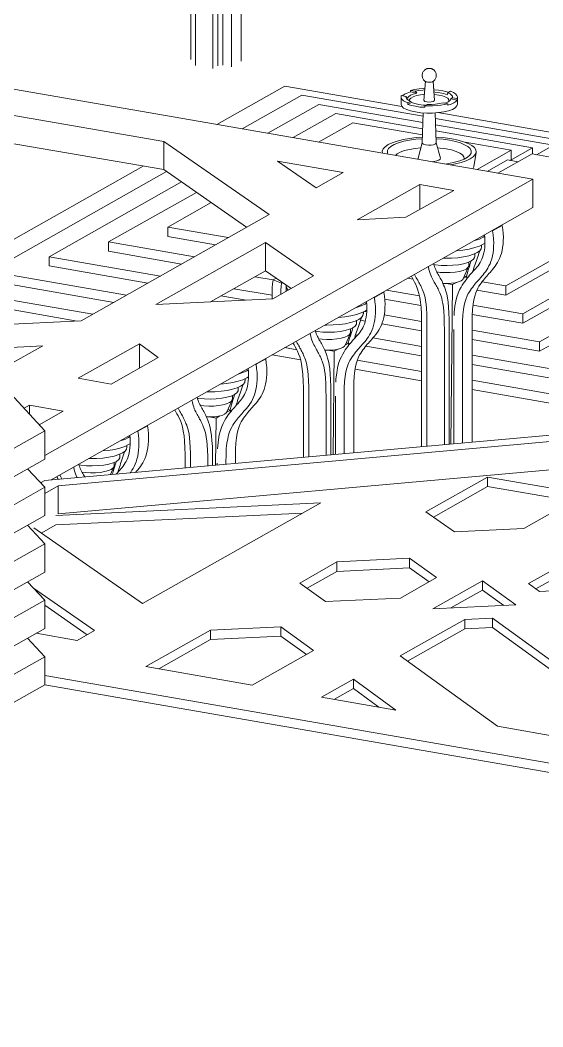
# Model space of a CAD drawing. Header units: millimetres. Extents: x -46414 to 39435, y -16675 to 32999.
# Drawn here: x 3118 to 8391, y -278 to 9880 of the extents above; entities that cross this region are included whole.
import ezdxf

# ---------------------------------------------------------------- set-up
doc = ezdxf.new("R2010")
doc.units = ezdxf.units.MM
for name, color, linetype, lineweight in [('A-FLOR', 192, 'Continuous', 9), ('A-GENM', 13, 'Continuous', 9), ('A-ROOF', 132, 'Continuous', 9), ('A-WALL', 113, 'Continuous', 9)]:
    doc.layers.add(name, color=color, linetype=linetype, lineweight=lineweight)

# ---------------------------------------------------------------- blocks, each defined once
blk = doc.blocks.new('roof 3 - roof 3-224801-3D 2')
at = {"layer": 'A-GENM'}
for p, q in [((8996, 5390), (3503, 4897)), ((7211, 4919), (7832, 5269)), ((7832, 5269), (8815, 5098)), ((7832, 5174), (7832, 5269)), ((7832, 5174), (7286, 4866)), ((8686, 5026), (7832, 5174)), ((8815, 5098), (8199, 4751)), ((3478, 4883), (6152, 5009)), ((6152, 5009), (4354, 3994)), ((5968, 4906), (3478, 4788)), ((7498, 4717), (7211, 4919)), ((4354, 3994), (3256, 4757)), ((8199, 4751), (7498, 4717)), ((8247, 4195), (8863, 4543)), ((5939, 4200), (6314, 4413)), ((6314, 4413), (7047, 4450)), ((6314, 4318), (6314, 4413)), ((7047, 4450), (7317, 4255)), ((7047, 4355), (7047, 4450)), ((8863, 4448), (8320, 4142)), ((6314, 4318), (6012, 4147)), ((7047, 4355), (6314, 4318)), ((7244, 4213), (7047, 4355)), ((6197, 4013), (5939, 4200)), ((7317, 4255), (6956, 4049)), ((7281, 3941), (7783, 4224)), ((7783, 4224), (8119, 3980)), ((7783, 4224), (7783, 4129)), ((8357, 4115), (8247, 4195)), ((10086, 4196), (8357, 4115)), ((3254, 4148), (3870, 3720)), ((7783, 4129), (7464, 3949)), ((7996, 3975), (7783, 4129)), ((3794, 3678), (3366, 3976)), ((6956, 4049), (6197, 4013)), ((8119, 3980), (7281, 3941)), ((5040, 3726), (5748, 3759)), ((5748, 3759), (6078, 3520)), ((5748, 3664), (5748, 3759)), ((6953, 3465), (7605, 3833)), ((7605, 3833), (7881, 3846)), ((7605, 3738), (7605, 3833)), ((7881, 3846), (9845, 2422)), ((7881, 3751), (7881, 3846)), ((3694, 3621), (3279, 3693)), ((3870, 3720), (3694, 3621)), ((4387, 3357), (5040, 3726)), ((5040, 3631), (5040, 3726)), ((5748, 3664), (5040, 3631)), ((6005, 3478), (5748, 3664)), ((7605, 3738), (7027, 3411)), ((7881, 3751), (7605, 3738)), ((9673, 2452), (7881, 3751)), ((5040, 3631), (4516, 3335)), ((6078, 3520), (5460, 3171)), ((7933, 2755), (6953, 3465)), ((5460, 3171), (4387, 3357)), ((3366, 3269), (12362, 1705)), ((12362, 1610), (3366, 3174)), ((6159, 3049), (6479, 3230)), ((6479, 3230), (6907, 2919)), ((6479, 3135), (6479, 3230)), ((6907, 2919), (6159, 3049)), ((6479, 3135), (6288, 3027)), ((6735, 2949), (6479, 3135)), ((9845, 2422), (7933, 2755))]:
    blk.add_line(p, q, dxfattribs=at)
blk = doc.blocks.new('Family7 - Family7-230587-3D 2')
at = {"layer": 'A-GENM'}
for p, q in [((8289, 8274), (-174, 9743)), ((2979, 8931), (4566, 8656)), ((4566, 8371), (2979, 8646)), ((4566, 8656), (5629, 7918)), ((4566, 8656), (4566, 8371)), ((5713, 8457), (6377, 8341)), ((6103, 8186), (5713, 8457)), ((5402, 7791), (4566, 8371)), ((6377, 8341), (6103, 8186)), ((3366, 5488), (8289, 8274)), ((8289, 7989), (8289, 8274)), ((6518, 7864), (7149, 8222)), ((7491, 8162), (7010, 7890)), ((7149, 8222), (7491, 8162)), ((7149, 7969), (7149, 8222)), ((8289, 7989), (3431, 5240)), ((5629, 7918), (3735, 6846)), ((7010, 7890), (6518, 7864)), ((4487, 7010), (5592, 7636)), ((5592, 7636), (6078, 7299)), ((5592, 7351), (5592, 7636)), ((5592, 7351), (5037, 7036)), ((5852, 7171), (5592, 7351)), ((6078, 7299), (5667, 7066)), ((5667, 7066), (4487, 7010)), ((3735, 6846), (2525, 6789)), ((3705, 6266), (4322, 6614)), ((4322, 6614), (4512, 6476)), ((4322, 6369), (4322, 6614)), ((2731, 6563), (3346, 6593)), ((3346, 6593), (2988, 6390)), ((4512, 6476), (4038, 6208)), ((4038, 6208), (3705, 6266)), ((3158, 5963), (3212, 5994)), ((3212, 5994), (3554, 5935)), ((3212, 5904), (3212, 5994)), ((3554, 5935), (3310, 5796))]:
    blk.add_line(p, q, dxfattribs=at)
blk = doc.blocks.new('Family8 - COLUMN-V13-3D 2')
at = {"layer": 'A-GENM'}
for p, q in [((4306, 5733), (4303, 5733)), ((4306, 5733), (4403, 5788)), ((4398, 5788), (4403, 5788)), ((4194, 5566), (4194, 5588)), ((4228, 5678), (4212, 5668)), ((4230, 5608), (4212, 5597)), ((4125, 5472), (4125, 5501)), ((4066, 5381), (4066, 5418)), ((4029, 5294), (4064, 5372))]:
    blk.add_line(p, q, dxfattribs=at)
for points in [[(4225, 5690, 0), (4228, 5658, 0), (4229, 5624, 0), (4228, 5593, 0), (4226, 5563, 0), (4222, 5535, 0), (4217, 5510, 0), (4211, 5487, 0), (4204, 5465, 0), (4197, 5446, 0), (4188, 5428, 0), (4179, 5412, 0), (4169, 5396, 0), (4158, 5381, 0), (4147, 5367, 0), (4135, 5353, 0), (4123, 5340, 0), (4111, 5326, 0), (4099, 5312, 0), (4087, 5299, 0)], [(4228, 5312, 0), (4234, 5320, 0), (4246, 5338, 0), (4258, 5357, 0), (4269, 5377, 0), (4279, 5400, 0), (4289, 5424, 0), (4297, 5451, 0), (4304, 5479, 0), (4309, 5510, 0), (4313, 5542, 0), (4316, 5576, 0), (4316, 5613, 0), (4315, 5651, 0), (4312, 5691, 0), (4306, 5733, 0)], [(4403, 5788, 0), (4409, 5746, 0), (4412, 5706, 0), (4413, 5668, 0), (4413, 5631, 0), (4410, 5597, 0), (4406, 5564, 0), (4401, 5534, 0), (4394, 5505, 0), (4385, 5479, 0), (4376, 5455, 0), (4366, 5432, 0), (4355, 5412, 0), (4343, 5392, 0), (4331, 5375, 0), (4318, 5358, 0), (4306, 5343, 0), (4293, 5328, 0), (4283, 5317, 0)], [(4212, 5597, 0), (4173, 5578, 0), (4125, 5562, 0), (4069, 5549, 0), (4007, 5539, 0), (3948, 5533, 0)], [(4212, 5668, 0), (4173, 5650, 0), (4128, 5635, 0)], [(4150, 5513, 0), (4113, 5496, 0), (4067, 5481, 0), (4013, 5470, 0), (3953, 5461, 0), (3890, 5457, 0), (3825, 5456, 0), (3812, 5456, 0)], [(4104, 5318, 0), (4107, 5330, 0), (4114, 5350, 0), (4120, 5369, 0), (4126, 5387, 0), (4132, 5405, 0), (4138, 5424, 0), (4145, 5443, 0), (4151, 5462, 0), (4158, 5482, 0), (4165, 5503, 0), (4172, 5524, 0), (4174, 5530, 0)], [(4194, 5572, 0), (4191, 5551, 0), (4176, 5531, 0), (4150, 5513, 0)], [(3770, 5271, 0), (3764, 5281, 0), (3757, 5293, 0), (3750, 5305, 0), (3744, 5317, 0), (3737, 5329, 0), (3731, 5342, 0), (3725, 5355, 0), (3720, 5369, 0), (3715, 5384, 0), (3710, 5399, 0)], [(4089, 5428, 0), (4055, 5413, 0), (4012, 5400, 0), (3961, 5391, 0), (3904, 5385, 0), (3845, 5383, 0), (3786, 5384, 0), (3729, 5390, 0), (3712, 5392, 0)], [(4089, 5428, 0), (4084, 5413, 0), (4077, 5392, 0), (4070, 5370, 0), (4063, 5348, 0), (4057, 5324, 0), (4050, 5299, 0), (4049, 5296, 0)], [(4124, 5477, 0), (4124, 5464, 0), (4113, 5446, 0), (4089, 5428, 0)], [(3540, 5250, 0), (3536, 5259, 0), (3528, 5272, 0), (3521, 5285, 0), (3519, 5290, 0)], [(3658, 5369, 0), (3659, 5366, 0), (3664, 5343, 0), (3670, 5322, 0), (3676, 5303, 0), (3682, 5286, 0), (3689, 5270, 0), (3692, 5264, 0)], [(4038, 5347, 0), (4008, 5334, 0), (3971, 5324, 0), (3926, 5316, 0), (3878, 5312, 0), (3827, 5311, 0), (3778, 5314, 0), (3743, 5318, 0)], [(4066, 5383, 0), (4065, 5377, 0), (4057, 5362, 0), (4038, 5347, 0)], [(3487, 5272, 0), (3497, 5255, 0), (3501, 5247, 0)]]:
    blk.add_polyline3d(points, dxfattribs=at)
blk = doc.blocks.new('Family8 - COLUMN-V14-3D 2')
at = {"layer": 'A-GENM'}
for p, q in [((5499, 6407), (5492, 6407)), ((5499, 6407), (5596, 6462)), ((5589, 6462), (5596, 6462)), ((5420, 6352), (5405, 6342)), ((5387, 6240), (5387, 6262)), ((5423, 6282), (5405, 6270)), ((5318, 6145), (5318, 6175)), ((5200, 5921), (5256, 6045)), ((5259, 6055), (5259, 6092)), ((5201, 5925), (5239, 5946)), ((5239, 5946), (5213, 5951)), ((5239, 5946), (5238, 5923)), ((5026, 5876), (5094, 5864)), ((5088, 5389), (5094, 5864)), ((5094, 5864), (5132, 5886)), ((4782, 5493), (4782, 5362)), ((4837, 5367), (4837, 5434)), ((5011, 5404), (5011, 5382)), ((5060, 5431), (5060, 5387)), ((5106, 5410), (5106, 5391)), ((5193, 5399), (5193, 5421)), ((5290, 5476), (5290, 5407))]:
    blk.add_line(p, q, dxfattribs=at)
for points in [[(5193, 5421, 0), (5195, 5495, 0), (5198, 5558, 0), (5204, 5611, 0), (5212, 5656, 0), (5220, 5694, 0), (5230, 5725, 0), (5241, 5751, 0), (5252, 5773, 0), (5264, 5792, 0), (5275, 5809, 0), (5286, 5825, 0), (5297, 5840, 0), (5308, 5854, 0), (5319, 5868, 0), (5330, 5881, 0), (5341, 5894, 0), (5353, 5907, 0), (5364, 5920, 0), (5376, 5933, 0), (5389, 5947, 0), (5402, 5962, 0), (5414, 5977, 0), (5427, 5994, 0), (5439, 6011, 0), (5451, 6030, 0), (5462, 6051, 0), (5472, 6074, 0), (5481, 6098, 0), (5490, 6124, 0), (5497, 6153, 0), (5502, 6183, 0), (5506, 6216, 0), (5509, 6250, 0), (5509, 6286, 0), (5508, 6325, 0), (5504, 6365, 0), (5499, 6407, 0)], [(5596, 6462, 0), (5601, 6420, 0), (5605, 6379, 0), (5606, 6341, 0), (5605, 6305, 0), (5603, 6270, 0), (5599, 6238, 0), (5593, 6207, 0), (5586, 6179, 0), (5578, 6153, 0), (5569, 6128, 0), (5559, 6106, 0), (5548, 6085, 0), (5536, 6066, 0), (5524, 6048, 0), (5511, 6032, 0), (5498, 6016, 0), (5486, 6002, 0), (5473, 5988, 0), (5461, 5975, 0), (5449, 5962, 0), (5438, 5949, 0), (5427, 5936, 0), (5416, 5922, 0), (5405, 5909, 0), (5394, 5895, 0), (5383, 5880, 0), (5372, 5864, 0), (5361, 5846, 0), (5349, 5827, 0), (5338, 5805, 0), (5327, 5779, 0), (5317, 5748, 0), (5308, 5711, 0), (5301, 5666, 0), (5295, 5613, 0), (5292, 5550, 0), (5290, 5476, 0)], [(5418, 6365, 0), (5421, 6332, 0), (5422, 6298, 0), (5421, 6266, 0), (5419, 6237, 0), (5415, 6209, 0), (5410, 6184, 0), (5404, 6160, 0), (5397, 6139, 0), (5389, 6120, 0), (5381, 6102, 0), (5372, 6085, 0), (5362, 6070, 0), (5351, 6055, 0), (5340, 6041, 0), (5328, 6027, 0), (5316, 6013, 0), (5304, 6000, 0), (5291, 5986, 0), (5279, 5972, 0), (5267, 5958, 0), (5255, 5944, 0), (5242, 5929, 0), (5230, 5913, 0), (5218, 5896, 0), (5206, 5879, 0), (5193, 5860, 0), (5179, 5838, 0), (5165, 5810, 0), (5151, 5778, 0), (5138, 5740, 0), (5127, 5696, 0), (5118, 5645, 0), (5112, 5585, 0), (5109, 5554, 0)], [(5405, 6342, 0), (5366, 6323, 0), (5318, 6307, 0), (5316, 6307, 0)], [(5405, 6270, 0), (5366, 6252, 0), (5318, 6236, 0), (5262, 6223, 0), (5200, 6213, 0), (5138, 6206, 0)], [(5297, 5992, 0), (5300, 6004, 0), (5306, 6023, 0), (5312, 6042, 0), (5318, 6061, 0), (5325, 6079, 0), (5331, 6098, 0), (5337, 6116, 0), (5344, 6136, 0), (5351, 6156, 0), (5358, 6176, 0), (5365, 6198, 0), (5367, 6204, 0)], [(5386, 6245, 0), (5383, 6225, 0), (5369, 6205, 0), (5342, 6186, 0)], [(5282, 6102, 0), (5248, 6087, 0), (5204, 6074, 0), (5153, 6065, 0), (5097, 6058, 0), (5038, 6056, 0), (4979, 6058, 0), (4922, 6063, 0), (4904, 6066, 0)], [(5342, 6186, 0), (5306, 6169, 0), (5260, 6155, 0), (5206, 6143, 0), (5146, 6135, 0), (5083, 6130, 0), (5017, 6129, 0), (5003, 6130, 0)], [(5282, 6102, 0), (5277, 6087, 0), (5270, 6066, 0), (5263, 6044, 0), (5256, 6022, 0), (5249, 5998, 0), (5242, 5973, 0), (5236, 5947, 0)], [(5317, 6151, 0), (5317, 6138, 0), (5305, 6119, 0), (5282, 6102, 0)], [(4851, 6044, 0), (4852, 6040, 0), (4857, 6017, 0), (4863, 5996, 0), (4869, 5977, 0), (4875, 5959, 0), (4882, 5943, 0), (4889, 5929, 0), (4896, 5915, 0), (4903, 5902, 0), (4910, 5890, 0), (4917, 5878, 0), (4923, 5867, 0), (4929, 5855, 0), (4936, 5844, 0), (4942, 5832, 0), (4948, 5820, 0), (4954, 5808, 0), (4960, 5794, 0), (4966, 5780, 0), (4972, 5764, 0), (4979, 5747, 0), (4985, 5726, 0), (4991, 5702, 0), (4996, 5672, 0), (5001, 5636, 0), (5005, 5592, 0), (5009, 5540, 0), (5011, 5477, 0), (5011, 5404, 0)], [(5060, 5431, 0), (5059, 5510, 0), (5057, 5579, 0), (5053, 5637, 0), (5048, 5687, 0), (5042, 5730, 0), (5035, 5766, 0), (5027, 5797, 0), (5019, 5822, 0), (5012, 5842, 0), (5005, 5859, 0), (4998, 5875, 0), (4991, 5890, 0), (4984, 5904, 0), (4977, 5917, 0), (4971, 5930, 0), (4964, 5942, 0), (4957, 5954, 0), (4950, 5966, 0), (4943, 5978, 0), (4937, 5990, 0), (4930, 6003, 0), (4924, 6015, 0), (4918, 6029, 0), (4913, 6043, 0), (4907, 6058, 0), (4903, 6073, 0)], [(5230, 6021, 0), (5201, 6008, 0), (5163, 5997, 0), (5119, 5990, 0), (5071, 5986, 0), (5020, 5985, 0), (4970, 5987, 0), (4935, 5992, 0)], [(5259, 6057, 0), (5258, 6051, 0), (5250, 6036, 0), (5230, 6021, 0)], [(4679, 5947, 0), (4689, 5929, 0), (4700, 5909, 0), (4712, 5888, 0), (4723, 5865, 0), (4735, 5839, 0), (4745, 5809, 0), (4755, 5775, 0), (4764, 5734, 0), (4772, 5687, 0), (4777, 5631, 0), (4781, 5567, 0), (4782, 5493, 0)], [(4837, 5434, 0), (4836, 5508, 0), (4834, 5570, 0), (4831, 5622, 0), (4827, 5666, 0), (4822, 5702, 0), (4816, 5732, 0), (4810, 5757, 0), (4804, 5777, 0), (4798, 5794, 0), (4791, 5810, 0), (4785, 5824, 0), (4779, 5838, 0), (4773, 5851, 0), (4767, 5863, 0), (4761, 5874, 0), (4755, 5886, 0), (4748, 5897, 0), (4742, 5909, 0), (4735, 5920, 0), (4728, 5932, 0), (4721, 5945, 0), (4714, 5959, 0), (4711, 5965, 0)], [(5181, 5903, 0), (5155, 5892, 0), (5120, 5883, 0), (5080, 5878, 0), (5036, 5876, 0), (4997, 5877, 0)], [(5202, 5925, 0), (5197, 5916, 0), (5181, 5903, 0)]]:
    blk.add_polyline3d(points, dxfattribs=at)
blk = doc.blocks.new('Family8 - COLUMN-V15-3D 2')
at = {"layer": 'A-GENM'}
for p, q in [((5700, 7276), (5670, 7258)), ((5756, 7227), (5670, 7258)), ((5756, 7227), (5764, 7231)), ((5801, 7197), (5801, 7142)), ((6692, 7081), (6788, 7135)), ((6779, 7135), (6788, 7135)), ((6613, 7025), (6597, 7015)), ((6692, 7081), (6683, 7080)), ((6580, 6914), (6580, 6936)), ((6616, 6956), (6597, 6944)), ((6511, 6819), (6511, 6849)), ((6393, 6595), (6449, 6719)), ((6451, 6729), (6451, 6765)), ((6394, 6599), (6432, 6620)), ((6432, 6620), (6406, 6625)), ((6432, 6620), (6431, 6597)), ((6219, 6550), (6286, 6538)), ((6274, 5496), (6286, 6538)), ((6286, 6538), (6325, 6560)), ((5975, 6167), (5975, 5469)), ((6030, 5474), (6030, 6108)), ((6253, 6105), (6253, 5494)), ((6386, 5506), (6386, 6095)), ((6483, 6150), (6483, 5514)), ((6204, 6077), (6204, 5489)), ((6299, 6084), (6299, 5498))]:
    blk.add_line(p, q, dxfattribs=at)
for points in [[(5670, 7258, 0), (5664, 7218, 0), (5661, 7179, 0), (5659, 7141, 0), (5660, 7105, 0), (5662, 7070, 0), (5663, 7066, 0)], [(5747, 7111, 0), (5747, 7123, 0), (5748, 7156, 0), (5751, 7191, 0), (5756, 7227, 0)], [(5823, 7155, 0), (5806, 7177, 0), (5801, 7199, 0), (5802, 7204, 0)], [(6788, 7135, 0), (6794, 7093, 0), (6798, 7053, 0), (6799, 7015, 0), (6798, 6979, 0), (6796, 6944, 0), (6792, 6912, 0), (6786, 6881, 0), (6779, 6853, 0), (6771, 6826, 0), (6762, 6802, 0), (6751, 6780, 0), (6740, 6759, 0), (6729, 6740, 0), (6716, 6722, 0), (6704, 6706, 0), (6691, 6690, 0), (6679, 6676, 0), (6666, 6662, 0), (6654, 6648, 0), (6642, 6635, 0), (6631, 6622, 0), (6620, 6609, 0), (6609, 6596, 0), (6598, 6583, 0), (6587, 6568, 0), (6576, 6553, 0), (6565, 6537, 0), (6554, 6520, 0), (6542, 6501, 0), (6531, 6479, 0), (6520, 6453, 0), (6510, 6422, 0), (6501, 6385, 0), (6494, 6340, 0), (6488, 6287, 0), (6484, 6224, 0), (6483, 6150, 0)], [(6611, 7040, 0), (6614, 7006, 0), (6615, 6972, 0), (6614, 6940, 0), (6612, 6910, 0), (6608, 6883, 0), (6603, 6857, 0), (6597, 6834, 0), (6590, 6813, 0), (6582, 6793, 0), (6574, 6776, 0), (6564, 6759, 0), (6554, 6744, 0), (6544, 6729, 0), (6533, 6715, 0), (6521, 6701, 0), (6509, 6687, 0), (6497, 6673, 0), (6484, 6660, 0), (6472, 6646, 0), (6460, 6632, 0), (6447, 6617, 0), (6435, 6602, 0), (6423, 6587, 0), (6411, 6570, 0), (6398, 6552, 0), (6386, 6534, 0), (6372, 6511, 0), (6358, 6484, 0), (6343, 6452, 0), (6331, 6414, 0), (6320, 6370, 0), (6311, 6318, 0), (6304, 6259, 0), (6302, 6228, 0)], [(6386, 6095, 0), (6388, 6169, 0), (6391, 6232, 0), (6397, 6285, 0), (6404, 6330, 0), (6413, 6367, 0), (6423, 6398, 0), (6434, 6424, 0), (6445, 6446, 0), (6457, 6465, 0), (6468, 6483, 0), (6479, 6499, 0), (6490, 6514, 0), (6501, 6528, 0), (6512, 6541, 0), (6523, 6555, 0), (6534, 6568, 0), (6545, 6581, 0), (6557, 6594, 0), (6569, 6607, 0), (6582, 6621, 0), (6594, 6635, 0), (6607, 6651, 0), (6620, 6667, 0), (6632, 6685, 0), (6643, 6704, 0), (6655, 6725, 0), (6665, 6747, 0), (6674, 6772, 0), (6682, 6798, 0), (6689, 6826, 0), (6695, 6857, 0), (6699, 6889, 0), (6701, 6924, 0), (6702, 6960, 0), (6701, 6998, 0), (6697, 7039, 0), (6692, 7081, 0)], [(6597, 7015, 0), (6558, 6997, 0), (6510, 6981, 0), (6505, 6980, 0)], [(6597, 6944, 0), (6558, 6926, 0), (6510, 6910, 0), (6455, 6897, 0), (6393, 6886, 0), (6328, 6880, 0)], [(6579, 6919, 0), (6576, 6899, 0), (6561, 6879, 0), (6535, 6860, 0)], [(6535, 6860, 0), (6498, 6843, 0), (6452, 6829, 0), (6399, 6817, 0), (6339, 6809, 0), (6275, 6804, 0), (6210, 6803, 0), (6194, 6803, 0)], [(6510, 6825, 0), (6510, 6811, 0), (6498, 6793, 0), (6475, 6776, 0)], [(6490, 6666, 0), (6493, 6677, 0), (6499, 6697, 0), (6505, 6716, 0), (6511, 6734, 0), (6517, 6753, 0), (6524, 6771, 0), (6530, 6790, 0), (6537, 6809, 0), (6544, 6829, 0), (6551, 6850, 0), (6558, 6872, 0), (6560, 6877, 0)], [(6043, 6719, 0), (6044, 6714, 0), (6050, 6691, 0), (6055, 6670, 0), (6061, 6650, 0), (6068, 6633, 0), (6075, 6617, 0), (6082, 6602, 0), (6089, 6589, 0), (6096, 6576, 0), (6103, 6564, 0), (6109, 6552, 0), (6116, 6540, 0), (6122, 6529, 0), (6128, 6518, 0), (6134, 6506, 0), (6140, 6494, 0), (6147, 6481, 0), (6153, 6468, 0), (6159, 6453, 0), (6165, 6438, 0), (6171, 6420, 0), (6178, 6400, 0), (6184, 6375, 0), (6189, 6346, 0), (6194, 6310, 0), (6198, 6266, 0), (6201, 6213, 0), (6203, 6151, 0), (6204, 6077, 0)], [(6253, 6105, 0), (6252, 6184, 0), (6250, 6252, 0), (6246, 6311, 0), (6241, 6361, 0), (6235, 6404, 0), (6228, 6440, 0), (6220, 6470, 0), (6212, 6495, 0), (6204, 6516, 0), (6197, 6533, 0), (6191, 6549, 0), (6184, 6564, 0), (6177, 6578, 0), (6170, 6591, 0), (6163, 6604, 0), (6157, 6616, 0), (6150, 6628, 0), (6143, 6640, 0), (6136, 6652, 0), (6129, 6664, 0), (6123, 6676, 0), (6117, 6689, 0), (6111, 6702, 0), (6105, 6716, 0), (6100, 6732, 0), (6095, 6748, 0)], [(6475, 6776, 0), (6441, 6761, 0), (6397, 6748, 0), (6346, 6738, 0), (6290, 6732, 0), (6231, 6730, 0), (6172, 6732, 0), (6115, 6737, 0), (6097, 6740, 0)], [(6451, 6730, 0), (6451, 6725, 0), (6442, 6709, 0), (6423, 6695, 0)], [(6474, 6776, 0), (6469, 6760, 0), (6463, 6739, 0), (6456, 6718, 0), (6449, 6695, 0), (6442, 6672, 0), (6435, 6646, 0), (6428, 6621, 0)], [(5871, 6621, 0), (5882, 6602, 0), (5893, 6583, 0), (5905, 6561, 0), (5916, 6538, 0), (5927, 6513, 0), (5938, 6483, 0), (5948, 6448, 0), (5957, 6408, 0), (5964, 6360, 0), (5970, 6305, 0), (5974, 6241, 0), (5975, 6167, 0)], [(6030, 6108, 0), (6029, 6181, 0), (6027, 6244, 0), (6024, 6296, 0), (6020, 6340, 0), (6015, 6376, 0), (6009, 6406, 0), (6003, 6430, 0), (5997, 6451, 0), (5990, 6468, 0), (5984, 6484, 0), (5978, 6498, 0), (5972, 6512, 0), (5966, 6524, 0), (5960, 6536, 0), (5954, 6548, 0), (5948, 6560, 0), (5941, 6571, 0), (5935, 6582, 0), (5928, 6594, 0), (5921, 6606, 0), (5914, 6619, 0), (5907, 6633, 0), (5904, 6640, 0)], [(6423, 6695, 0), (6394, 6682, 0), (6356, 6671, 0), (6312, 6664, 0), (6263, 6659, 0), (6213, 6658, 0), (6163, 6661, 0), (6128, 6665, 0)], [(6374, 6576, 0), (6347, 6565, 0), (6313, 6557, 0), (6272, 6551, 0), (6229, 6549, 0), (6190, 6550, 0)], [(6394, 6598, 0), (6390, 6589, 0), (6374, 6576, 0)]]:
    blk.add_polyline3d(points, dxfattribs=at)
blk = doc.blocks.new('Family8 - COLUMN-V16-3D 2')
at = {"layer": 'A-GENM'}
for p, q in [((7884, 7754), (7873, 7754)), ((7884, 7754), (7981, 7809)), ((7970, 7809), (7981, 7809)), ((7806, 7699), (7790, 7689)), ((7808, 7629), (7790, 7618)), ((7703, 7493), (7703, 7522)), ((7772, 7587), (7772, 7609)), ((7644, 7403), (7644, 7439)), ((7586, 7268), (7642, 7393)), ((7412, 7223), (7479, 7212)), ((7479, 7212), (7518, 7234)), ((7587, 7272), (7625, 7294)), ((7625, 7294), (7598, 7298)), ((7625, 7294), (7624, 7271)), ((7461, 5602), (7479, 7212)), ((7168, 6840), (7168, 5576)), ((7676, 6824), (7676, 5621)), ((7222, 5581), (7222, 6781)), ((7397, 6751), (7397, 5596)), ((7445, 6778), (7445, 5601)), ((7492, 6757), (7492, 5605)), ((7579, 5613), (7579, 6769))]:
    blk.add_line(p, q, dxfattribs=at)
for points in [[(7579, 6769, 0), (7580, 6843, 0), (7584, 6906, 0), (7590, 6959, 0), (7597, 7004, 0), (7606, 7041, 0), (7616, 7072, 0), (7627, 7098, 0), (7638, 7120, 0), (7649, 7139, 0), (7661, 7156, 0), (7672, 7172, 0), (7683, 7187, 0), (7694, 7202, 0), (7705, 7215, 0), (7716, 7228, 0), (7727, 7241, 0), (7738, 7254, 0), (7750, 7267, 0), (7762, 7281, 0), (7775, 7295, 0), (7787, 7309, 0), (7800, 7325, 0), (7812, 7341, 0), (7825, 7359, 0), (7836, 7378, 0), (7847, 7399, 0), (7858, 7421, 0), (7867, 7445, 0), (7875, 7472, 0), (7882, 7500, 0), (7888, 7531, 0), (7892, 7563, 0), (7894, 7598, 0), (7895, 7634, 0), (7893, 7672, 0), (7890, 7712, 0), (7884, 7754, 0)], [(7981, 7809, 0), (7987, 7767, 0), (7990, 7727, 0), (7992, 7689, 0), (7991, 7652, 0), (7989, 7618, 0), (7985, 7585, 0), (7979, 7555, 0), (7972, 7526, 0), (7964, 7500, 0), (7954, 7476, 0), (7944, 7453, 0), (7933, 7433, 0), (7921, 7414, 0), (7909, 7396, 0), (7897, 7379, 0), (7884, 7364, 0), (7871, 7349, 0), (7859, 7335, 0), (7847, 7322, 0), (7835, 7309, 0), (7824, 7296, 0), (7813, 7283, 0), (7802, 7270, 0), (7791, 7256, 0), (7780, 7242, 0), (7769, 7227, 0), (7758, 7211, 0), (7746, 7194, 0), (7735, 7175, 0), (7724, 7153, 0), (7713, 7127, 0), (7703, 7096, 0), (7694, 7058, 0), (7687, 7014, 0), (7681, 6960, 0), (7677, 6897, 0), (7676, 6824, 0)], [(7803, 7715, 0), (7806, 7679, 0), (7807, 7645, 0), (7807, 7614, 0), (7804, 7584, 0), (7801, 7557, 0), (7796, 7531, 0), (7790, 7508, 0), (7783, 7486, 0), (7775, 7467, 0), (7766, 7449, 0), (7757, 7433, 0), (7747, 7417, 0), (7737, 7402, 0), (7725, 7388, 0), (7714, 7374, 0), (7702, 7361, 0), (7689, 7347, 0), (7677, 7333, 0), (7665, 7319, 0), (7652, 7305, 0), (7640, 7291, 0), (7628, 7276, 0), (7616, 7260, 0), (7604, 7244, 0), (7591, 7226, 0), (7578, 7207, 0), (7565, 7185, 0), (7550, 7158, 0), (7536, 7126, 0), (7524, 7088, 0), (7513, 7043, 0), (7504, 6992, 0), (7497, 6932, 0), (7495, 6901, 0)], [(7790, 7689, 0), (7751, 7671, 0), (7703, 7655, 0), (7694, 7652, 0)], [(7728, 7534, 0), (7691, 7517, 0), (7645, 7502, 0), (7591, 7491, 0), (7532, 7482, 0), (7468, 7478, 0), (7403, 7477, 0), (7384, 7477, 0)], [(7790, 7618, 0), (7751, 7600, 0), (7703, 7584, 0), (7647, 7570, 0), (7585, 7560, 0), (7519, 7553, 0)], [(7682, 7339, 0), (7686, 7351, 0), (7692, 7371, 0), (7698, 7390, 0), (7704, 7408, 0), (7710, 7427, 0), (7717, 7445, 0), (7723, 7464, 0), (7730, 7483, 0), (7737, 7503, 0), (7744, 7524, 0), (7751, 7545, 0), (7753, 7551, 0)], [(7772, 7593, 0), (7769, 7572, 0), (7754, 7552, 0), (7728, 7534, 0)], [(7445, 6778, 0), (7445, 6858, 0), (7442, 6926, 0), (7439, 6985, 0), (7434, 7035, 0), (7428, 7077, 0), (7421, 7114, 0), (7413, 7144, 0), (7405, 7169, 0), (7397, 7189, 0), (7390, 7207, 0), (7383, 7222, 0), (7377, 7237, 0), (7370, 7251, 0), (7363, 7265, 0), (7356, 7277, 0), (7349, 7290, 0), (7343, 7302, 0), (7336, 7314, 0), (7329, 7326, 0), (7322, 7338, 0), (7316, 7350, 0), (7310, 7363, 0), (7304, 7376, 0), (7298, 7390, 0), (7293, 7405, 0), (7288, 7422, 0)], [(7668, 7450, 0), (7634, 7434, 0), (7590, 7422, 0), (7539, 7412, 0), (7483, 7406, 0), (7424, 7404, 0), (7364, 7405, 0), (7307, 7411, 0), (7290, 7413, 0)], [(7667, 7449, 0), (7662, 7434, 0), (7655, 7413, 0), (7649, 7391, 0), (7642, 7369, 0), (7635, 7345, 0), (7628, 7320, 0), (7621, 7295, 0)], [(7703, 7498, 0), (7702, 7485, 0), (7691, 7467, 0), (7668, 7450, 0)], [(7222, 6781, 0), (7222, 6855, 0), (7220, 6917, 0), (7216, 6970, 0), (7212, 7014, 0), (7207, 7050, 0), (7202, 7080, 0), (7196, 7104, 0), (7190, 7124, 0), (7183, 7142, 0), (7177, 7157, 0), (7171, 7172, 0), (7165, 7185, 0), (7159, 7198, 0), (7153, 7210, 0), (7147, 7222, 0), (7140, 7233, 0), (7134, 7245, 0), (7128, 7256, 0), (7121, 7268, 0), (7114, 7280, 0), (7107, 7293, 0), (7100, 7306, 0), (7096, 7314, 0)], [(7236, 7393, 0), (7237, 7387, 0), (7242, 7364, 0), (7248, 7343, 0), (7254, 7324, 0), (7261, 7307, 0), (7268, 7291, 0), (7274, 7276, 0), (7281, 7262, 0), (7288, 7249, 0), (7295, 7237, 0), (7302, 7226, 0), (7309, 7214, 0), (7315, 7203, 0), (7321, 7191, 0), (7327, 7180, 0), (7333, 7168, 0), (7339, 7155, 0), (7345, 7142, 0), (7352, 7127, 0), (7358, 7111, 0), (7364, 7094, 0), (7370, 7074, 0), (7376, 7049, 0), (7382, 7019, 0), (7387, 6983, 0), (7391, 6940, 0), (7394, 6887, 0), (7396, 6825, 0), (7397, 6751, 0)], [(7616, 7368, 0), (7587, 7355, 0), (7549, 7345, 0), (7505, 7337, 0), (7456, 7333, 0), (7406, 7332, 0), (7356, 7335, 0), (7321, 7339, 0)], [(7644, 7404, 0), (7644, 7398, 0), (7635, 7383, 0), (7616, 7368, 0)], [(7064, 7295, 0), (7075, 7276, 0), (7086, 7256, 0), (7097, 7235, 0), (7109, 7212, 0), (7120, 7186, 0), (7131, 7156, 0), (7141, 7122, 0), (7150, 7081, 0), (7157, 7034, 0), (7163, 6979, 0), (7167, 6915, 0), (7168, 6840, 0)], [(7566, 7250, 0), (7540, 7239, 0), (7506, 7230, 0), (7465, 7225, 0), (7422, 7223, 0), (7382, 7224, 0)], [(7587, 7272, 0), (7583, 7263, 0), (7566, 7250, 0)]]:
    blk.add_polyline3d(points, dxfattribs=at)
blk = doc.blocks.new('water view - water view-248773-3D 2')
at = {"layer": 'A-GENM'}
for p, q in [((7206, 9263), (7191, 9070)), ((7212, 9258), (7226, 9253)), ((7297, 9070), (7283, 9263)), ((5788, 9214), (5103, 8827)), ((6969, 9009), (5788, 9214)), ((7057, 9155), (7057, 9171)), ((7057, 9171), (7104, 9162)), ((7120, 9144), (7057, 9155)), ((7288, 9192), (7290, 9191)), ((7288, 9190), (7290, 9191)), ((7290, 9191), (7290, 9176)), ((7459, 9162), (7433, 9147)), ((5959, 9122), (5359, 8783)), ((7183, 8909), (5959, 9122)), ((6960, 9103), (6960, 9031)), ((7010, 9110), (6963, 9118)), ((7030, 9045), (7056, 9059)), ((7065, 9049), (7030, 9029)), ((7030, 9029), (7030, 9045)), ((7432, 9036), (7385, 9044)), ((7526, 9073), (7462, 9084)), ((7478, 9097), (7526, 9089)), ((7526, 9089), (7526, 9073)), ((7529, 9031), (7529, 9103)), ((6131, 9029), (5616, 8738)), ((7180, 8846), (6131, 9029)), ((7184, 8944), (7172, 8641)), ((7225, 9030), (7199, 9015)), ((7199, 9015), (7199, 9000)), ((7316, 8641), (7305, 8944)), ((8925, 8669), (7331, 8946)), ((7432, 9020), (7432, 9036)), ((6302, 8936), (5872, 8694)), ((6473, 8844), (6129, 8649)), ((7178, 8784), (6302, 8936)), ((7176, 8722), (6473, 8844)), ((8712, 8643), (7307, 8887)), ((8498, 8617), (7309, 8824)), ((8285, 8592), (7312, 8761)), ((7173, 8643), (7132, 8487)), ((7357, 8487), (7316, 8643)), ((8071, 8566), (7606, 8647)), ((6772, 8544), (6773, 8537)), ((7693, 8399), (7717, 8544)), ((7727, 8372), (8071, 8566)), ((8060, 8465), (8285, 8592)), ((8071, 8566), (8071, 8471)), ((8285, 8592), (8285, 8529)), ((8328, 8521), (8498, 8617)), ((7828, 8354), (8033, 8470)), ((8282, 8529), (7938, 8335)), ((8033, 8470), (8143, 8451)), ((8071, 8471), (8060, 8465)), ((9880, 8251), (8282, 8529)), ((4359, 8407), (2215, 7196)), ((4595, 8351), (2813, 7345)), ((4745, 8247), (3412, 7493)), ((8016, 7199), (9880, 8251)), ((4896, 8142), (4011, 7642)), ((9880, 8156), (8016, 7104)), ((8187, 6916), (10478, 8210)), ((8358, 6633), (11077, 8169)), ((5046, 8038), (4609, 7791)), ((10478, 8115), (8187, 6821)), ((11077, 8074), (8358, 6538)), ((4609, 7791), (5217, 7685)), ((4609, 7696), (4609, 7791)), ((4011, 7642), (4876, 7492)), ((4011, 7547), (4011, 7642)), ((5089, 7612), (4609, 7696)), ((4747, 7419), (4011, 7547)), ((3412, 7493), (4534, 7298)), ((3412, 7399), (3412, 7493)), ((2813, 7345), (4192, 7105)), ((4406, 7226), (3412, 7399)), ((4064, 7032), (2813, 7250)), ((5670, 7259), (5486, 7291)), ((7081, 7266), (7027, 7275)), ((7778, 7240), (8016, 7199)), ((2215, 7196), (3851, 6912)), ((5273, 7170), (5660, 7103)), ((6814, 7155), (7146, 7097)), ((8016, 7104), (7724, 7154)), ((8016, 7104), (8016, 7199)), ((3692, 6844), (2245, 7096)), ((5397, 7053), (5144, 7097)), ((7161, 6999), (6797, 7063)), ((6590, 6941), (6614, 6937)), ((8187, 6821), (7678, 6910)), ((7685, 7003), (8187, 6916)), ((8187, 6821), (8187, 6916)), ((6600, 6844), (6552, 6853)), ((7168, 6745), (6767, 6815)), ((6791, 6906), (7168, 6840)), ((7676, 6752), (8358, 6633)), ((6501, 6704), (6521, 6700)), ((6676, 6673), (7168, 6588)), ((8358, 6538), (7676, 6657)), ((8358, 6538), (8358, 6633)), ((5947, 6452), (5661, 6502)), ((5789, 6575), (5908, 6554)), ((7168, 6493), (6604, 6591)), ((6518, 6448), (7168, 6335)), ((7676, 6499), (8530, 6351)), ((8530, 6256), (7676, 6404)), ((7168, 6240), (6497, 6357)), ((7676, 6247), (8701, 6068)), ((8701, 5973), (7676, 6152))]:
    blk.add_line(p, q, dxfattribs=at)
for points in [[(7212, 9258, 0), (7210, 9259, 0), (7207, 9260, 0), (7204, 9262, 0), (7201, 9264, 0), (7198, 9267, 0), (7195, 9270, 0), (7191, 9274, 0), (7187, 9278, 0), (7184, 9284, 0), (7180, 9290, 0), (7177, 9297, 0), (7175, 9305, 0), (7173, 9314, 0), (7173, 9323, 0), (7174, 9332, 0), (7176, 9341, 0), (7178, 9349, 0), (7181, 9355, 0), (7185, 9361, 0), (7189, 9366, 0), (7192, 9370, 0), (7196, 9374, 0), (7199, 9377, 0), (7202, 9379, 0), (7205, 9381, 0), (7208, 9383, 0), (7211, 9384, 0), (7213, 9386, 0), (7215, 9387, 0), (7217, 9387, 0), (7219, 9388, 0), (7221, 9389, 0), (7222, 9389, 0), (7224, 9390, 0), (7225, 9390, 0), (7227, 9391, 0), (7228, 9391, 0), (7229, 9391, 0), (7231, 9392, 0), (7232, 9392, 0), (7233, 9392, 0), (7234, 9392, 0), (7235, 9392, 0), (7236, 9392, 0), (7237, 9392, 0), (7238, 9393, 0), (7239, 9393, 0), (7240, 9393, 0), (7241, 9393, 0), (7242, 9393, 0), (7243, 9393, 0), (7243, 9393, 0), (7244, 9393, 0), (7245, 9393, 0), (7246, 9393, 0), (7247, 9393, 0), (7248, 9393, 0), (7249, 9393, 0), (7250, 9393, 0), (7251, 9393, 0), (7252, 9393, 0), (7253, 9392, 0), (7254, 9392, 0), (7255, 9392, 0), (7256, 9392, 0), (7257, 9392, 0)], [(7277, 9258, 0), (7279, 9259, 0), (7282, 9260, 0), (7285, 9262, 0), (7288, 9264, 0), (7291, 9267, 0), (7294, 9270, 0), (7298, 9274, 0), (7302, 9278, 0), (7305, 9284, 0), (7309, 9290, 0), (7312, 9297, 0), (7314, 9305, 0), (7316, 9314, 0), (7316, 9323, 0), (7315, 9332, 0), (7313, 9341, 0), (7311, 9349, 0), (7307, 9355, 0), (7304, 9361, 0), (7300, 9366, 0), (7296, 9370, 0), (7293, 9374, 0), (7290, 9377, 0), (7286, 9379, 0), (7283, 9381, 0), (7281, 9383, 0), (7278, 9384, 0), (7276, 9386, 0), (7274, 9387, 0), (7272, 9387, 0), (7270, 9388, 0), (7268, 9389, 0), (7266, 9389, 0), (7265, 9390, 0), (7263, 9390, 0), (7262, 9391, 0), (7261, 9391, 0), (7259, 9391, 0), (7258, 9392, 0), (7257, 9392, 0), (7257, 9392, 0)], [(7226, 9253, 0), (7245, 9252, 0), (7264, 9254, 0), (7278, 9258, 0)], [(6975, 9117, 0), (6995, 9131, 0), (7023, 9144, 0), (7057, 9155, 0)], [(7120, 9144, 0), (7083, 9134, 0), (7054, 9121, 0), (7034, 9106, 0), (7026, 9091, 0)], [(7057, 9171, 0), (7097, 9180, 0), (7142, 9187, 0), (7190, 9191, 0), (7201, 9192, 0)], [(7104, 9162, 0), (7140, 9169, 0), (7180, 9174, 0), (7200, 9176, 0)], [(7104, 9162, 0), (7112, 9153, 0), (7120, 9144, 0)], [(7290, 9176, 0), (7338, 9172, 0), (7383, 9166, 0)], [(7350, 9147, 0), (7304, 9153, 0), (7291, 9155, 0)], [(7424, 9127, 0), (7391, 9138, 0), (7350, 9147, 0)], [(7383, 9166, 0), (7423, 9157, 0), (7441, 9152, 0)], [(7433, 9147, 0), (7428, 9137, 0), (7424, 9127, 0)], [(7433, 9147, 0), (7455, 9136, 0), (7470, 9124, 0), (7478, 9111, 0), (7478, 9097, 0)], [(7459, 9162, 0), (7488, 9150, 0), (7510, 9135, 0), (7524, 9120, 0), (7529, 9105, 0), (7526, 9089, 0)], [(7030, 9045, 0), (7005, 9055, 0), (6985, 9067, 0), (6971, 9079, 0), (6962, 9092, 0), (6960, 9105, 0), (6963, 9118, 0)], [(7026, 9091, 0), (7018, 9100, 0), (7010, 9110, 0)], [(7056, 9059, 0), (7034, 9071, 0), (7019, 9083, 0), (7011, 9096, 0), (7010, 9110, 0)], [(7046, 9065, 0), (7047, 9079, 0), (7060, 9093, 0), (7083, 9107, 0), (7116, 9118, 0), (7156, 9126, 0), (7197, 9131, 0)], [(7056, 9059, 0), (7061, 9054, 0), (7065, 9049, 0)], [(7065, 9049, 0), (7098, 9037, 0), (7138, 9028, 0)], [(7219, 9055, 0), (7201, 9060, 0), (7192, 9067, 0), (7192, 9073, 0)], [(7297, 9073, 0), (7295, 9065, 0), (7284, 9059, 0), (7265, 9054, 0), (7241, 9053, 0), (7219, 9055, 0)], [(7385, 9044, 0), (7349, 9037, 0), (7309, 9033, 0), (7267, 9030, 0), (7225, 9030, 0)], [(7292, 9130, 0), (7297, 9130, 0), (7341, 9124, 0)], [(7341, 9124, 0), (7380, 9116, 0), (7411, 9104, 0), (7433, 9091, 0), (7443, 9076, 0), (7442, 9061, 0)], [(7404, 9041, 0), (7406, 9042, 0), (7435, 9054, 0), (7454, 9069, 0), (7462, 9084, 0)], [(7526, 9073, 0), (7514, 9058, 0), (7493, 9044, 0), (7466, 9032, 0), (7432, 9020, 0)], [(7462, 9084, 0), (7470, 9091, 0), (7478, 9097, 0)], [(7106, 8953, 0), (7057, 8963, 0), (7017, 8977, 0), (6986, 8993, 0), (6967, 9011, 0), (6960, 9029, 0), (6960, 9031, 0)], [(7106, 9010, 0), (7065, 9018, 0), (7030, 9029, 0)], [(7529, 9032, 0), (7524, 9014, 0), (7507, 8996, 0), (7478, 8979, 0), (7439, 8965, 0), (7391, 8954, 0), (7337, 8946, 0), (7279, 8942, 0), (7219, 8942, 0), (7161, 8945, 0), (7106, 8953, 0)], [(7199, 9000, 0), (7151, 9003, 0), (7106, 9010, 0)], [(7138, 9028, 0), (7185, 9022, 0), (7208, 9020, 0)], [(7432, 9036, 0), (7399, 9028, 0), (7362, 9022, 0), (7323, 9018, 0), (7282, 9015, 0), (7240, 9014, 0), (7199, 9015, 0)], [(6773, 8537, 0), (6771, 8557, 0), (6780, 8580, 0), (6800, 8602, 0), (6830, 8624, 0), (6871, 8643, 0), (6922, 8660, 0), (6980, 8675, 0), (7044, 8686, 0), (7114, 8694, 0), (7175, 8698, 0)], [(6828, 8528, 0), (6822, 8542, 0), (6823, 8564, 0), (6835, 8586, 0), (6858, 8606, 0), (6892, 8625, 0), (6936, 8643, 0), (6988, 8657, 0), (7047, 8669, 0), (7111, 8678, 0), (7174, 8683, 0)], [(7209, 8621, 0), (7188, 8627, 0), (7175, 8635, 0), (7173, 8644, 0)], [(7316, 8643, 0), (7316, 8638, 0), (7307, 8630, 0), (7289, 8623, 0), (7264, 8619, 0), (7236, 8619, 0), (7209, 8621, 0)], [(7314, 8698, 0), (7335, 8697, 0), (7406, 8691, 0), (7474, 8681, 0)], [(7314, 8683, 0), (7318, 8682, 0), (7386, 8677, 0), (7450, 8668, 0)], [(7450, 8668, 0), (7508, 8656, 0), (7559, 8641, 0), (7601, 8623, 0), (7634, 8604, 0), (7656, 8583, 0), (7667, 8561, 0), (7666, 8539, 0), (7654, 8518, 0), (7630, 8497, 0), (7596, 8478, 0), (7553, 8461, 0), (7501, 8446, 0), (7442, 8434, 0), (7400, 8428, 0)], [(7474, 8681, 0), (7536, 8669, 0), (7591, 8653, 0), (7637, 8635, 0), (7674, 8614, 0), (7700, 8593, 0), (7714, 8570, 0), (7718, 8546, 0), (7709, 8523, 0), (7689, 8501, 0), (7658, 8480, 0), (7617, 8460, 0), (7567, 8443, 0), (7509, 8429, 0), (7455, 8419, 0)], [(6905, 8514, 0), (6921, 8529, 0), (6953, 8547, 0), (6995, 8563, 0), (7045, 8576, 0), (7101, 8586, 0), (7159, 8592, 0)], [(7329, 8592, 0), (7356, 8589, 0), (7416, 8581, 0)], [(7416, 8581, 0), (7469, 8570, 0), (7515, 8555, 0), (7552, 8538, 0), (7579, 8520, 0), (7594, 8500, 0), (7597, 8480, 0), (7596, 8478, 0)], [(7136, 8474, 0), (7132, 8480, 0), (7133, 8491, 0)], [(7357, 8489, 0), (7355, 8478, 0), (7343, 8467, 0), (7322, 8459, 0), (7292, 8452, 0), (7273, 8450, 0)], [(7694, 8401, 0), (7692, 8393, 0), (7685, 8379, 0)]]:
    blk.add_polyline3d(points, dxfattribs=at)
blk = doc.blocks.new('Family8 - COLUMN-249135-3D 2')
at = {"layer": 'A-GENM'}
for p, q in [((5242, 13927), (5289, 13969)), ((5242, 13927), (5417, 13897)), ((5243, 13917), (5242, 13927)), ((5289, 13969), (5290, 13970)), ((5465, 13940), (5290, 13970)), ((5463, 13939), (5417, 13897)), ((5465, 13940), (5463, 13939)), ((4632, 13910), (4535, 13855)), ((4537, 13854), (4535, 13855)), ((4621, 13823), (4537, 13854)), ((4621, 13823), (4718, 13878)), ((4632, 13910), (4634, 13909)), ((4634, 13909), (4718, 13878)), ((4718, 13878), (4714, 13849)), ((5417, 13897), (5418, 13879)), ((4673, 13793), (4673, 13760)), ((4673, 13760), (4673, 13736)), ((5568, 13730), (5471, 13676)), ((5522, 13760), (5522, 13793)), ((5522, 13736), (5522, 13760)), ((5557, 13677), (5654, 13732)), ((5568, 13730), (5651, 13732)), ((5651, 13732), (5654, 13732)), ((4673, 13676), (4673, 13604)), ((4719, 13648), (4720, 13649)), ((4719, 13648), (4893, 13618)), ((4720, 13649), (4767, 13659)), ((4750, 13655), (4747, 13661)), ((4941, 13628), (4767, 13659)), ((4895, 13618), (4893, 13618)), ((4941, 13628), (4895, 13618)), ((5469, 13671), (5471, 13673)), ((5479, 13617), (5469, 13611)), ((5554, 13677), (5471, 13676)), ((5511, 13706), (5515, 13700)), ((5557, 13677), (5554, 13677)), ((5451, 13509), (5451, 13531)), ((5481, 13547), (5469, 13540)), ((5382, 13415), (5382, 13444)), ((5264, 13190), (5320, 13314)), ((5327, 13350), (5322, 13337)), ((5323, 13351), (5323, 13361)), ((5323, 13324), (5323, 13351)), ((5267, 13198), (5299, 13216)), ((5299, 13216), (5277, 13220)), ((5299, 13216), (5299, 13197)), ((5090, 13145), (5154, 13134)), ((5154, 13134), (5134, 11424)), ((5154, 13134), (5187, 13153)), ((4840, 12763), (4840, 9481)), ((4888, 9423), (4888, 12705)), ((5111, 9420), (5111, 12702)), ((5348, 12746), (5348, 9464)), ((5063, 12675), (5063, 9393)), ((5251, 9409), (5251, 12692)), ((5164, 9425), (5164, 12589)), ((5134, 11424), (5111, 11428)), ((5164, 11441), (5134, 11424))]:
    blk.add_line(p, q, dxfattribs=at)
for points in [[(4726, 13857, 0), (4765, 13876, 0), (4813, 13892, 0), (4869, 13905, 0), (4931, 13915, 0), (4997, 13922, 0), (5067, 13926, 0), (5137, 13925, 0), (5206, 13922, 0), (5272, 13914, 0), (5333, 13904, 0), (5388, 13890, 0), (5435, 13874, 0), (5473, 13855, 0), (5500, 13835, 0), (5517, 13813, 0), (5522, 13791, 0), (5516, 13770, 0), (5498, 13748, 0), (5469, 13728, 0)], [(5470, 13856, 0), (5470, 13862, 0), (5468, 13901, 0), (5465, 13940, 0)], [(4535, 13855, 0), (4529, 13815, 0), (4526, 13776, 0), (4524, 13738, 0), (4525, 13701, 0), (4527, 13666, 0), (4532, 13632, 0), (4537, 13600, 0), (4544, 13569, 0), (4552, 13540, 0), (4562, 13512, 0), (4572, 13486, 0), (4574, 13481, 0)], [(4662, 13489, 0), (4653, 13509, 0), (4644, 13530, 0), (4636, 13552, 0), (4630, 13575, 0), (4623, 13601, 0), (4619, 13628, 0), (4615, 13657, 0), (4613, 13687, 0), (4612, 13719, 0), (4613, 13753, 0), (4616, 13787, 0), (4621, 13823, 0)], [(5469, 13728, 0), (5430, 13710, 0), (5382, 13694, 0), (5326, 13681, 0), (5264, 13670, 0), (5197, 13664, 0), (5128, 13660, 0), (5058, 13660, 0), (4989, 13664, 0), (4923, 13672, 0), (4861, 13682, 0), (4806, 13696, 0), (4759, 13712, 0), (4722, 13731, 0), (4694, 13751, 0), (4678, 13772, 0), (4673, 13794, 0), (4679, 13816, 0), (4697, 13837, 0), (4726, 13857, 0)], [(5346, 13750, 0), (5312, 13734, 0), (5269, 13722, 0), (5218, 13712, 0), (5161, 13706, 0), (5102, 13704, 0), (5043, 13705, 0), (4986, 13711, 0), (4934, 13720, 0), (4889, 13732, 0), (4853, 13747, 0), (4828, 13764, 0), (4815, 13782, 0), (4814, 13801, 0), (4825, 13819, 0), (4848, 13836, 0)], [(4848, 13836, 0), (4883, 13851, 0), (4926, 13864, 0), (4977, 13874, 0), (5033, 13880, 0), (5092, 13882, 0), (5152, 13880, 0), (5209, 13875, 0), (5261, 13866, 0), (5306, 13854, 0), (5341, 13839, 0), (5366, 13822, 0), (5380, 13804, 0), (5381, 13785, 0), (5369, 13767, 0), (5346, 13750, 0)], [(4673, 13737, 0), (4678, 13715, 0), (4694, 13694, 0), (4722, 13674, 0), (4756, 13656, 0)], [(4884, 13734, 0), (4926, 13747, 0), (4977, 13756, 0), (5033, 13762, 0), (5092, 13765, 0), (5152, 13763, 0), (5209, 13758, 0), (5261, 13749, 0), (5306, 13736, 0), (5312, 13734, 0)], [(4927, 13722, 0), (4930, 13723, 0), (4967, 13733, 0), (5011, 13741, 0), (5060, 13745, 0), (5110, 13746, 0), (5160, 13743, 0), (5207, 13737, 0), (5248, 13728, 0), (5268, 13722, 0)], [(5495, 13689, 0), (5498, 13691, 0), (5516, 13713, 0), (5522, 13734, 0), (5522, 13736, 0)], [(5654, 13732, 0), (5659, 13690, 0), (5663, 13650, 0), (5664, 13611, 0), (5663, 13575, 0), (5661, 13541, 0), (5657, 13508, 0), (5651, 13478, 0), (5644, 13449, 0), (5636, 13423, 0), (5627, 13399, 0), (5617, 13376, 0), (5605, 13355, 0), (5594, 13336, 0), (5582, 13319, 0), (5573, 13307, 0)], [(4716, 13617, 0), (4694, 13634, 0), (4678, 13655, 0), (4673, 13677, 0), (4679, 13699, 0), (4684, 13706, 0)], [(4715, 13456, 0), (4713, 13490, 0), (4713, 13526, 0), (4714, 13565, 0), (4716, 13605, 0), (4719, 13648, 0)], [(4893, 13618, 0), (4890, 13575, 0), (4888, 13534, 0), (4888, 13496, 0), (4888, 13460, 0), (4889, 13426, 0)], [(4941, 13417, 0), (4940, 13432, 0), (4938, 13459, 0), (4937, 13488, 0), (4936, 13520, 0), (4937, 13554, 0), (4938, 13590, 0), (4941, 13628, 0)], [(5469, 13611, 0), (5430, 13593, 0), (5382, 13577, 0), (5326, 13563, 0), (5264, 13553, 0), (5197, 13546, 0), (5128, 13543, 0), (5058, 13543, 0), (4989, 13547, 0), (4936, 13552, 0)], [(5406, 13622, 0), (5370, 13605, 0), (5324, 13590, 0), (5270, 13579, 0), (5210, 13571, 0), (5147, 13566, 0), (5082, 13565, 0), (5017, 13568, 0), (4955, 13574, 0), (4937, 13577, 0)], [(4940, 13612, 0), (4989, 13607, 0), (5058, 13603, 0), (5128, 13603, 0), (5197, 13607, 0), (5264, 13613, 0), (5326, 13624, 0), (5382, 13637, 0), (5430, 13653, 0), (5469, 13671, 0)], [(5448, 13660, 0), (5433, 13640, 0), (5406, 13622, 0)], [(5471, 13676, 0), (5476, 13638, 0), (5479, 13602, 0), (5480, 13568, 0), (5479, 13537, 0), (5477, 13507, 0), (5473, 13479, 0), (5468, 13454, 0), (5462, 13431, 0), (5455, 13409, 0), (5447, 13390, 0), (5439, 13372, 0), (5430, 13356, 0)], [(5517, 13317, 0), (5520, 13321, 0), (5530, 13344, 0), (5539, 13368, 0), (5548, 13395, 0), (5555, 13423, 0), (5560, 13454, 0), (5564, 13486, 0), (5567, 13520, 0), (5567, 13557, 0), (5566, 13595, 0), (5562, 13635, 0), (5557, 13677, 0)], [(4712, 13548, 0), (4694, 13562, 0), (4678, 13584, 0), (4673, 13606, 0)], [(5469, 13540, 0), (5430, 13521, 0), (5382, 13505, 0), (5326, 13492, 0), (5264, 13482, 0), (5197, 13475, 0), (5128, 13471, 0), (5058, 13472, 0), (4989, 13476, 0), (4937, 13481, 0)], [(5450, 13515, 0), (5448, 13494, 0), (5433, 13474, 0), (5406, 13456, 0)], [(4574, 13481, 0), (4583, 13462, 0), (4595, 13439, 0), (4607, 13417, 0), (4619, 13396, 0), (4632, 13376, 0), (4645, 13357, 0), (4657, 13339, 0), (4669, 13321, 0), (4681, 13304, 0), (4692, 13287, 0), (4704, 13270, 0), (4715, 13253, 0), (4725, 13236, 0), (4736, 13218, 0), (4747, 13199, 0), (4758, 13179, 0), (4770, 13158, 0), (4781, 13135, 0), (4792, 13109, 0), (4803, 13079, 0), (4813, 13045, 0), (4822, 13004, 0), (4830, 12957, 0), (4835, 12902, 0), (4839, 12837, 0), (4840, 12763, 0)], [(4676, 13463, 0), (4672, 13470, 0), (4662, 13489, 0)], [(4720, 13394, 0), (4717, 13398, 0), (4705, 13416, 0), (4694, 13434, 0), (4683, 13452, 0), (4676, 13463, 0)], [(4888, 12705, 0), (4888, 12779, 0), (4886, 12841, 0), (4882, 12894, 0), (4878, 12938, 0), (4873, 12974, 0), (4868, 13004, 0), (4862, 13028, 0), (4856, 13048, 0), (4849, 13066, 0), (4843, 13081, 0), (4837, 13096, 0), (4831, 13109, 0), (4825, 13122, 0), (4819, 13134, 0), (4813, 13146, 0), (4806, 13157, 0), (4800, 13169, 0), (4793, 13180, 0), (4787, 13192, 0), (4780, 13204, 0), (4773, 13217, 0), (4766, 13230, 0), (4759, 13245, 0), (4752, 13261, 0), (4746, 13279, 0), (4739, 13298, 0), (4734, 13319, 0), (4729, 13342, 0), (4724, 13367, 0), (4720, 13394, 0), (4717, 13424, 0), (4715, 13456, 0)], [(4889, 13426, 0), (4892, 13394, 0), (4895, 13364, 0), (4899, 13337, 0), (4903, 13311, 0), (4908, 13288, 0), (4914, 13267, 0), (4920, 13248, 0), (4927, 13231, 0), (4933, 13215, 0), (4940, 13200, 0), (4947, 13186, 0), (4954, 13173, 0), (4961, 13161, 0), (4968, 13150, 0), (4975, 13138, 0), (4981, 13127, 0), (4987, 13115, 0), (4993, 13104, 0), (4999, 13092, 0), (5005, 13079, 0), (5011, 13066, 0), (5018, 13051, 0), (5024, 13035, 0), (5030, 13018, 0), (5036, 12998, 0), (5042, 12973, 0), (5048, 12943, 0), (5053, 12907, 0), (5057, 12864, 0), (5060, 12811, 0), (5062, 12749, 0), (5063, 12675, 0)], [(5111, 12702, 0), (5111, 12782, 0), (5108, 12850, 0), (5105, 12909, 0), (5100, 12959, 0), (5094, 13001, 0), (5087, 13038, 0), (5079, 13068, 0), (5071, 13093, 0), (5063, 13113, 0), (5056, 13131, 0), (5049, 13147, 0), (5042, 13161, 0), (5036, 13175, 0), (5029, 13189, 0), (5022, 13201, 0), (5015, 13214, 0), (5009, 13226, 0), (5002, 13238, 0), (4995, 13250, 0), (4988, 13262, 0), (4982, 13274, 0), (4975, 13287, 0), (4970, 13300, 0), (4964, 13314, 0), (4959, 13329, 0), (4954, 13346, 0), (4950, 13364, 0), (4946, 13384, 0), (4943, 13407, 0), (4941, 13417, 0)], [(5036, 13400, 0), (5017, 13401, 0), (4955, 13408, 0), (4942, 13410, 0)], [(5406, 13456, 0), (5370, 13439, 0), (5324, 13424, 0), (5270, 13413, 0), (5210, 13404, 0), (5147, 13400, 0), (5082, 13399, 0), (5036, 13400, 0)], [(5381, 13420, 0), (5381, 13407, 0), (5369, 13388, 0), (5346, 13371, 0)], [(5374, 13342, 0), (5377, 13350, 0), (5384, 13369, 0), (5390, 13388, 0), (5397, 13407, 0), (5404, 13427, 0), (5411, 13448, 0), (5415, 13462, 0)], [(5305, 13354, 0), (5269, 13343, 0), (5218, 13334, 0), (5161, 13328, 0), (5102, 13325, 0), (5043, 13327, 0), (4986, 13333, 0), (4956, 13337, 0)], [(5416, 13335, 0), (5409, 13325, 0), (5398, 13311, 0), (5386, 13297, 0), (5374, 13284, 0), (5362, 13270, 0), (5349, 13256, 0), (5337, 13242, 0), (5325, 13228, 0), (5313, 13214, 0), (5300, 13199, 0), (5288, 13183, 0), (5276, 13167, 0), (5264, 13149, 0), (5251, 13130, 0), (5237, 13108, 0), (5223, 13081, 0), (5209, 13048, 0), (5196, 13010, 0), (5185, 12966, 0), (5176, 12915, 0), (5171, 12870, 0)], [(5251, 12692, 0), (5253, 12765, 0), (5256, 12828, 0), (5262, 12882, 0), (5269, 12927, 0), (5278, 12964, 0), (5288, 12995, 0), (5299, 13021, 0), (5310, 13043, 0), (5322, 13062, 0), (5333, 13079, 0), (5344, 13095, 0), (5355, 13110, 0), (5366, 13124, 0), (5377, 13138, 0), (5388, 13151, 0), (5399, 13164, 0), (5411, 13177, 0), (5422, 13190, 0), (5434, 13204, 0), (5447, 13217, 0), (5460, 13232, 0), (5472, 13247, 0), (5485, 13264, 0), (5497, 13282, 0), (5509, 13301, 0), (5517, 13317, 0)], [(5323, 13326, 0), (5322, 13320, 0), (5314, 13305, 0), (5294, 13290, 0)], [(5346, 13371, 0), (5312, 13356, 0), (5305, 13354, 0)], [(5332, 13365, 0), (5329, 13358, 0), (5327, 13350, 0)], [(5346, 13253, 0), (5347, 13255, 0), (5353, 13275, 0), (5359, 13294, 0), (5365, 13313, 0), (5371, 13332, 0), (5374, 13342, 0)], [(5573, 13307, 0), (5569, 13302, 0), (5556, 13287, 0), (5544, 13272, 0), (5531, 13258, 0), (5519, 13245, 0), (5507, 13232, 0), (5496, 13219, 0), (5485, 13206, 0), (5474, 13193, 0), (5463, 13179, 0), (5452, 13165, 0), (5441, 13150, 0), (5430, 13134, 0), (5419, 13117, 0), (5407, 13098, 0), (5396, 13076, 0), (5385, 13050, 0), (5375, 13019, 0), (5366, 12981, 0), (5359, 12936, 0), (5353, 12883, 0), (5350, 12820, 0), (5348, 12746, 0)], [(5429, 13356, 0), (5420, 13340, 0), (5416, 13335, 0)], [(5294, 13290, 0), (5265, 13277, 0), (5227, 13267, 0), (5183, 13259, 0), (5135, 13255, 0), (5084, 13254, 0), (5035, 13257, 0), (4988, 13263, 0)], [(5307, 13287, 0), (5302, 13269, 0), (5295, 13244, 0), (5288, 13218, 0)], [(5245, 13172, 0), (5219, 13161, 0), (5184, 13152, 0), (5144, 13147, 0), (5100, 13145, 0), (5056, 13146, 0), (5049, 13147, 0)], [(5266, 13194, 0), (5261, 13185, 0), (5245, 13172, 0)]]:
    blk.add_polyline3d(points, dxfattribs=at)
blk = doc.blocks.new('POLYGON HOORNO1 - POLYGON HOORNO-266158-3D 2')
at = {"layer": 'A-ROOF'}
for p, q in [((3366, 3457), (3194, 3645)), ((-2742, 7), (3366, 3457)), ((3366, 3172), (3366, 3457)), ((3366, 3172), (-2742, -278))]:
    blk.add_line(p, q, dxfattribs=at)
blk = doc.blocks.new('POLYGON HOORNO2 - POLYGON HOORNO-266412-3D 2')
at = {"layer": 'A-ROOF'}
for p, q in [((3366, 4027), (3194, 4214)), ((-2742, 577), (3366, 4027)), ((3366, 3742), (3366, 4027)), ((3366, 3742), (-2742, 292))]:
    blk.add_line(p, q, dxfattribs=at)
blk = doc.blocks.new('POLYGON HOORNO3 - POLYGON HOORNO-266474-3D 2')
at = {"layer": 'A-ROOF'}
for p, q in [((3366, 4596), (3194, 4784)), ((-2742, 1147), (3366, 4596)), ((3366, 4311), (3366, 4596)), ((3366, 4311), (-2742, 862))]:
    blk.add_line(p, q, dxfattribs=at)
blk = doc.blocks.new('POLYGON HOORNO4 - POLYGON HOORNO-266536-3D 2')
at = {"layer": 'A-ROOF'}
for p, q in [((3366, 5166), (3194, 5354)), ((-2742, 1717), (3366, 5166)), ((3366, 4881), (3366, 5166)), ((3366, 4881), (-2742, 1432))]:
    blk.add_line(p, q, dxfattribs=at)
blk = doc.blocks.new('POLYGON HOORNO5 - POLYGON HOORNO-266598-3D 2')
at = {"layer": 'A-ROOF'}
for p, q in [((3366, 5736), (3020, 6114)), ((-2742, 2286), (3366, 5736)), ((3366, 5451), (3366, 5736)), ((3366, 5451), (-2742, 2001))]:
    blk.add_line(p, q, dxfattribs=at)

msp = doc.modelspace()

# ---------------------------------------------------------------- linework, layer by layer
at = {"layer": 'A-FLOR'}
msp.add_line((3478, 4788), (3331, 4705), dxfattribs=at)
at = {"layer": 'A-WALL'}
for p, q in [((3368, 5235), (9133, 5752)), ((9188, 5692), (3503, 5182)), ((3368, 5235), (3325, 5211)), ((3503, 5182), (3366, 5104)), ((3503, 4897), (3503, 5182))]:
    msp.add_line(p, q, dxfattribs=at)

# ---------------------------------------------------------------- block references
at = {"layer": 'A-GENM'}
for name in ['Family8 - COLUMN-249135-3D 2', 'Family7 - Family7-230587-3D 2', 'water view - water view-248773-3D 2', 'Family8 - COLUMN-V16-3D 2', 'Family8 - COLUMN-V15-3D 2', 'Family8 - COLUMN-V14-3D 2', 'Family8 - COLUMN-V13-3D 2', 'roof 3 - roof 3-224801-3D 2']:
    msp.add_blockref(name, (0, 0), dxfattribs=at)
at = {"layer": 'A-ROOF'}
for name in ['POLYGON HOORNO5 - POLYGON HOORNO-266598-3D 2', 'POLYGON HOORNO4 - POLYGON HOORNO-266536-3D 2', 'POLYGON HOORNO3 - POLYGON HOORNO-266474-3D 2', 'POLYGON HOORNO2 - POLYGON HOORNO-266412-3D 2', 'POLYGON HOORNO1 - POLYGON HOORNO-266158-3D 2']:
    msp.add_blockref(name, (0, 0), dxfattribs=at)

doc.saveas('drawing.dxf')
